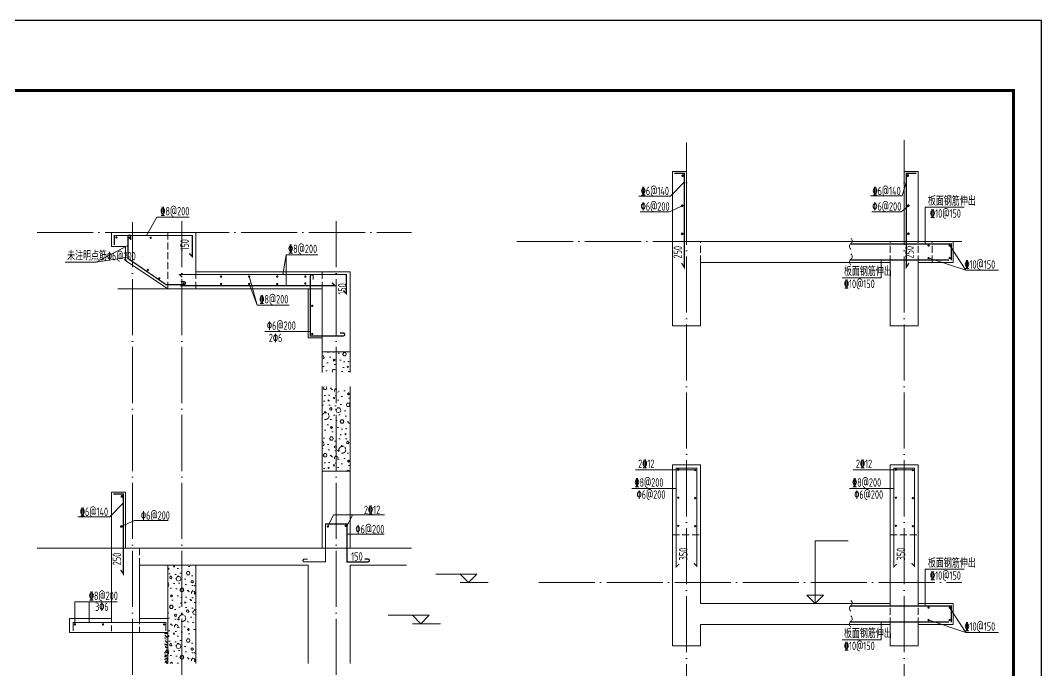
# Model space of a CAD drawing. Extents: x -129922 to 1190196, y -520662 to 139923.
# Drawn here: x 55556 to 62827, y -392031 to -387398 of the extents above; entities that cross this region are included whole.
import ezdxf
from ezdxf.enums import TextEntityAlignment as Align

# ---------------------------------------------------------------- set-up
doc = ezdxf.new("R2010")
doc.units = 0
doc.header["$LTSCALE"] = 1000
doc.header["$MEASUREMENT"] = 0
doc.linetypes.add('DASH', pattern=[0.35, 0.25, -0.1])
doc.linetypes.add('DOTE', pattern=[2.42, 2, -0.2, 0.02, -0.2])
for name, color, linetype, lineweight in [('A-大样-填充', 8, 'Continuous', 9), ('A-标注-标高标注', 3, 'Continuous', 15), ('A-轴线-塔楼', 1, 'DOTE', 9), ('A-轴线-隔墙', 41, 'DOTE', 9), ('S-墙柱-REIN', 1, 'Continuous', 20), ('S-大样-REIN', 1, 'Continuous', 20), ('S-大样-实线', 2, 'Continuous', 20), ('S-大样-标高', 3, 'Continuous', 20), ('S-大样-虚线', 4, 'DASH', 20), ('S-板-BEAM', 4, 'DASH', 20), ('S-板-BEAM-CON', 2, 'Continuous', 20), ('S-轴网-轴线', 1, 'DOTE', 9), ('S-通用-TEXT', 7, 'Continuous', 20)]:
    doc.layers.add(name, color=color, linetype=linetype, lineweight=lineweight)
doc.layers.add('Y-云图图框', color=7, linetype='Continuous')
doc.styles.add('_YT_Name', font='', dxfattribs={"width": 0.8})
doc.styles.add('_YT_Sign_Text', font='ros.shx', dxfattribs={"width": 0.8, "bigfont": 'hztxt.shx'})
doc.styles.get("Standard").update_dxf_attribs({"font": 'gbenor.shx', "bigfont": 'gbcbig.shx'})
doc.styles.add('TSSD_Rein', font='tssdeng.shx', dxfattribs={"width": 0.7, "bigfont": 'hztxt.shx'})
doc.styles.get('_YT_Name').set_extended_font_data('SimHei')

# ---------------------------------------------------------------- blocks, each defined once
blk = doc.blocks.new('ECMCTK_A1_竖_单行图名--0')
at = {"color": 4}
blk.add_lwpolyline([(0, 0), (594, 0), (594, 841), (0, 841)], close=True, dxfattribs=at)
at = {"const_width": 1}
blk.add_lwpolyline([(10, 10), (584, 10), (584, 816), (10, 816)], close=True, dxfattribs=at)
at = {"color": 80, "flags": 3}
for tag, height, p in [('YTHQINS', 3, (593.31, 817.5)), ('ECMCKEY', 3, (440.09, 590.57)), ('YTTQINS', 3.75, (595.35, 11.88)), ('YTFRAME', 3, (375.97, 4.92)), ('YTBARCODE_T1', 3, (493.74, 4.57))]:
    blk.add_attdef(tag, text='', height=height, dxfattribs=at).set_placement(p, align=Align.MIDDLE_CENTER)
for tag, height, style, width, p in [('证书编号', 4, '_YT_Sign_Text', 0.8, (461.87, 43.81)), ('审查批准号', 4, '_YT_Sign_Text', 0.8, (514.06, 43.81)), ('工程号', 4, '_YT_Sign_Text', 0.5, (557.08, 44.12)), ('设计单位', 6, '_YT_Name', 0.8, (376.75, 38.6)), ('建设单位', 4, '_YT_Sign_Text', 0.8, (487.96, 36.11)), ('阶段', 4, '_YT_Sign_Text', 0.8, (557.08, 35.81)), ('项目号', 4, '_YT_Sign_Text', 0.5, (575.08, 33.72)), ('项目名称', 4, '_YT_Sign_Text', 0.8, (487.96, 28.11)), ('专业', 4, '_YT_Sign_Text', 0.8, (557.08, 27.31)), ('图纸编号', 4, '_YT_Sign_Text', 0.5, (556.93, 19.36)), ('图纸名称', 4.5, '_YT_Name', 0.8, (488.39, 15.06)), ('出图比例', 4.2, '_YT_Sign_Text', 0.8, (434.82, 11.78)), ('日期', 4, '_YT_Sign_Text', 0.5, (556.88, 12.13)), ('版本号', 4, '_YT_Sign_Text', 0.8, (575.08, 13))]:
    blk.add_attdef(tag, text='', height=height, dxfattribs=dict(style=style, width=width)).set_placement(p, align=Align.CENTER)
at = {"style": '_YT_Sign_Text', "width": 0.8, "flags": 3}
for tag, p, height in [('{审定人}', (358.87, 26.45), 6.24), ('{校对人}', (411.35, 26.53), 6.24), ('[审定人]', (343.95, 27.81), 4.1), ('[校对人]', (395.23, 27.82), 4.1), ('[审核人]', (344.01, 19.76), 4.1), ('{审核人}', (359.98, 18.44), 6.24), ('[设计人]', (395.47, 20.21), 4.1), ('{设计人}', (411.48, 18.54), 6.24), ('[项目负责人]', (343.78, 12.01), 4.1), ('{项目负责人}', (361.28, 10.72), 6.24), ('[专业负责人]', (395.74, 11.77), 4.1), ('{专业负责人}', (411.58, 10.36), 6.24)]:
    blk.add_attdef(tag, p, '', height=height, dxfattribs=at)
at = {"color": 80, "flags": 3}
for tag, p in [('YTQRCODE', (304.56, 12.07)), ('YTBZSIT', (10, 10)), ('EXT_TK_LEFT', (10, 10))]:
    blk.add_attdef(tag, p, '', height=3, dxfattribs=at)
blk = doc.blocks.new('20191015.20330114')
at = {"layer": 'S-墙柱-REIN', "const_width": 9}
for points in [[(885.6, 367.6), (906.8, 346.4), (906.8, 496.4), (351.3, 496.4), (351.3, 429.8)], [(1981.5, 104.7), (2002.7, 83.5), (2002.7, 218.3), (817.2, 218.3), (834.5, 199)], [(849.7, 159.4), (828.5, 138.2), (1921.9, 138.2), (1900.7, 159.4)]]:
    blk.add_lwpolyline(points, dxfattribs=at)
at = {"layer": 'S-墙柱-REIN', "const_width": 8}
for points in [[(370.6, 482.7, 1), (362.6, 482.7, 1)], [(464.3, 480.3, 1), (456.3, 480.3, 1)], [(614.3, 480.3, 1), (606.3, 480.3, 1)], [(594.3, 251.7, 1), (586.3, 251.7, 1)], [(675.7, 191, 1), (667.7, 191, 1)], [(1115.2, 203.7, 1), (1107.2, 203.7, 1)], [(1115.2, 151.2, 1), (1107.2, 151.2, 1)], [(1315.2, 203.7, 1), (1307.2, 203.7, 1)], [(1315.2, 151.2, 1), (1307.2, 151.2, 1)], [(1515.2, 203.7, 1), (1507.2, 203.7, 1)], [(1515.2, 151.2, 1), (1507.2, 151.2, 1)], [(1715.2, 203.7, 1), (1707.2, 203.7, 1)], [(1715.2, 203.7, 1), (1707.2, 203.7, 1)], [(1715.2, 154.2, 1), (1707.2, 154.2, 1)], [(1715.2, 154.2, 1), (1707.2, 154.2, 1)], [(1764.6, -5.2, 1), (1756.6, -5.2, 1)], [(1764.6, -205.2, 1), (1756.6, -205.2, 1)]]:
    blk.add_lwpolyline(points, format="xyb", close=True, dxfattribs=at)
at = {"layer": 'S-墙柱-REIN', "const_width": 9}
for points in [[(468.4, 465.3), (468.4, 489.3, 1), (448.4, 489.3), (448.4, 332.4), (718.8, 146.6), (847.5, 146.6, 1), (847.5, 166.6), (823.5, 166.6)], [(1767.1, 182.7), (1767.1, 206.7, 1), (1747.1, 206.7), (1747.1, -219.1), (1982, -219.1, 1), (1982, -199.1), (1958, -199.1)]]:
    blk.add_lwpolyline(points, format="xyb", dxfattribs=at)
at = {"layer": 'S-大样-实线', "ltscale": 0.5}
for p, q in [((1731.2, -232.7), (1731.2, 117.3)), ((1831.2, -232.7), (1731.2, -232.7))]:
    blk.add_line(p, q, dxfattribs=at)
blk.add_lwpolyline([(2031.2, 237.3), (931.2, 237.3), (931.2, 517.3), (331.2, 517.3), (331.2, 417.3), (431.2, 417.3), (431.2, 317.3), (731.2, 117.3), (1831.2, 117.3)], dxfattribs=at)
at = {"layer": 'S-板-BEAM', "ltscale": 0.2}
for points in [[(731.2, 517.3), (731.2, 117.3)], [(931.2, 237.3), (931.2, 117.3)], [(1831.2, 237.3), (1831.2, 117.3)]]:
    blk.add_lwpolyline(points, dxfattribs=at)
at = {"layer": 'S-通用-TEXT'}
for p, q in [((1573.8, 359.1), (1551.8, 218.3)), ((1573.8, 359.1), (1800.8, 359.1)), ((1368.8, 0), (1311.2, 207.7)), ((1368.8, 0), (1595.8, 0)), ((1423.4, -187.7), (1747.1, -187.7))]:
    blk.add_line(p, q, dxfattribs=at)
for points in [[(653.6, 627.6), (579.4, 496.4)], [(653.6, 627.6), (884.8, 627.6)], [(0, 307.2), (221, 307.2), (448.4, 426.1)], [(221, 307.2), (461.7, 343.5)], [(1573.8, 359.1), (1573.8, 138.2)], [(1311.2, 151.2), (1368.8, 0)]]:
    blk.add_lwpolyline(points, dxfattribs=at)
at = {"layer": 'S-通用-TEXT', "style": 'TSSD_Rein', "width": 0.7}
for s, p in [('\x848@200', (679, 639.7)), ('\x848@200', (1588.8, 371.2)), ('未注明点筋\x826@200', (15.2, 319.3)), ('\x848@200', (1383.8, 12.1)), ('\x826@200', (1438.4, -175.7)), ('2\x826', (1451.2, -263.7))]:
    blk.add_text(s, height=60, dxfattribs=at).set_placement(p)
for p in [(882.3, 388.7), (2003, 74.7)]:
    blk.add_text('150', height=60, rotation=90, dxfattribs=at).set_placement(p)
blk = doc.blocks.new('20191015.22152046')
at = {"layer": 'S-墙柱-REIN', "ltscale": 0.2, "const_width": 9}
blk.add_lwpolyline([(253.6, 570), (324.8, 570), (324.8, 0), (305.4, 30.4)], dxfattribs=at)
at = {"layer": 'S-大样-REIN', "const_width": 9.5}
for points in [[(309, 553.6, 1), (318.5, 553.6, 1)], [(305.1, 339, 1), (314.6, 339, 1)]]:
    blk.add_lwpolyline(points, format="xyb", close=True, dxfattribs=at)
at = {"layer": 'S-大样-虚线', "ltscale": 0.2}
for points in [[(340, 183.7), (240, 183.7)], [(440, 63.7), (440, 183.7)]]:
    blk.add_lwpolyline(points, dxfattribs=at)
at = {"layer": 'S-通用-TEXT'}
for p, q in [((227.1, 408.3), (324.8, 506.5)), ((0, 408.3), (227.1, 408.3))]:
    blk.add_line(p, q, dxfattribs=at)
blk.add_lwpolyline([(309.8, 339), (404.5, 382.2), (642.9, 382.2)], dxfattribs=at)
at = {"layer": 'S-通用-TEXT', "style": 'TSSD_Rein', "width": 0.7}
for s, p in [('\x846@140', (15, 414.2, 0)), ('\x826@200', (450.1, 387.6, 0))]:
    blk.add_text(s, height=60, dxfattribs=at).set_placement(p)
blk.add_text('250', height=60, rotation=90, dxfattribs=at).set_placement((308, 62.8))
blk = doc.blocks.new('20191015.22153960')
at = {"layer": 'S-墙柱-REIN'}
blk.add_lwpolyline([(439.6, 20, 9, 9, 0), (463.6, 20, 9, 9, -1), (463.6, 0, 9, 9, 0), (313.6, 0, 8, 8, 0), (313.6, 270, 8, 8, 0), (160, 270, 8, 8, 0), (160, 0, 8, 8, 0), (10, 0, 8, 8, -1), (10, 20, 8, 8, 0), (34, 20, 8, 8, 0)], format="xyseb", dxfattribs=at)
at = {"layer": 'S-墙柱-REIN', "ltscale": 0.2, "const_width": 8}
for points in [[(181.2, 252.8, 1), (173.2, 252.8, 1)], [(308, 256.5, 1), (300, 256.5, 1)]]:
    blk.add_lwpolyline(points, format="xyb", close=True, dxfattribs=at)
at = {"layer": 'S-通用-TEXT', "ltscale": 0.2}
for p, q in [((177.2, 252.8), (216.5, 335.4)), ((216.5, 335.4), (580.7, 335.4)), ((312.9, 252.8), (352.1, 335.4)), ((313.6, 197.3), (578.7, 197.3))]:
    blk.add_line(p, q, dxfattribs=at)
at = {"layer": 'S-通用-TEXT', "style": 'TSSD_Rein', "width": 0.7}
for s, p in [('2\x8412', (434.5, 341.3, 0)), ('\x826@200', (374.2, 203.1, 0)), ('150', (343.6, 8.8))]:
    blk.add_text(s, height=60, dxfattribs=at).set_placement(p)
blk = doc.blocks.new('20191020.10042201')
at = {"layer": 'S-墙柱-REIN', "ltscale": 0.2, "const_width": 9}
blk.add_lwpolyline([(253.6, 670), (324.8, 670), (324.8, 0), (305.4, 30.4)], dxfattribs=at)
at = {"layer": 'S-大样-REIN', "const_width": 9.5}
for points in [[(309, 653.6, 1), (318.5, 653.6, 1)], [(305.1, 439, 1), (314.6, 439, 1)], [(305.1, 239, 1), (314.6, 239, 1)]]:
    blk.add_lwpolyline(points, format="xyb", close=True, dxfattribs=at)
at = {"layer": 'S-通用-TEXT'}
for p, q in [((227.1, 508.3), (324.8, 606.5)), ((0, 508.3), (227.1, 508.3))]:
    blk.add_line(p, q, dxfattribs=at)
blk.add_lwpolyline([(309.8, 439), (218.5, 395.9), (9.6, 395.9)], dxfattribs=at)
at = {"layer": 'S-通用-TEXT', "style": 'TSSD_Rein', "width": 0.7}
for s, p in [('\x846@140', (15, 514.2, 0)), ('\x826@200', (14.4, 404, 0))]:
    blk.add_text(s, height=60, dxfattribs=at).set_placement(p)
blk.add_text('250', height=60, rotation=90, dxfattribs=at).set_placement((308, 62.8))
blk = doc.blocks.new('20191016.10083704')
at = {"layer": 'S-墙柱-REIN', "const_width": 9, "elevation": 0}
blk.add_lwpolyline([(236.5, -132.8), (236.5, -16.6), (-477.4, -16.6)], dxfattribs=at)
at = {"layer": 'S-墙柱-REIN', "const_width": 8, "elevation": 0}
for points in [[(70, -28.8, -1), (78, -28.8, -1)], [(220, -28.8, -1), (228, -28.8, -1)], [(70, -117.5, -1), (78, -117.5, -1)], [(220, -117.5, -1), (228, -117.5, -1)]]:
    blk.add_lwpolyline(points, format="xyb", close=True, dxfattribs=at)
at = {"layer": 'S-墙柱-REIN', "const_width": 9}
blk.add_lwpolyline([(218.8, -131.2), (-484.3, -131.2)], dxfattribs=at)
at = {"layer": 'S-板-BEAM', "ltscale": 0.2}
for points in [[(0, -150), (0, 0)], [(-200, -150), (-200, 0)]]:
    blk.add_lwpolyline(points, dxfattribs=at)
at = {"layer": 'S-通用-TEXT', "elevation": 0}
for points in [[(326.9, 244.4), (49.8, 244.4), (49.8, -16.6)], [(572.9, -205), (340.1, -205), (224, -26.8)], [(340.1, -205), (77.8, -118.7)]]:
    blk.add_lwpolyline(points, dxfattribs=at)
for points in [[(-479.3, -53.8, -0.5), (-479.3, -15.7, 0.5), (-479.3, 22.3)], [(-479.3, -164.1, -0.5), (-479.3, -126.1, 0.5), (-479.3, -88)]]:
    blk.add_lwpolyline(points, format="xyb", dxfattribs=at)
at = {"layer": 'S-通用-TEXT'}
blk.add_lwpolyline([(-540.9, -257.3), (-263.7, -257.3), (-263.7, -131.2)], dxfattribs=at)
at = {"layer": 'S-通用-TEXT', "style": 'TSSD_Rein', "width": 0.7}
for s, p in [('板面钢筋伸出', (69.7, 256.4, 0)), ('\x8410@150', (85, 170.4, 0)), ('\x8410@150', (329.6, -192.9, 0)), ('板面钢筋伸出', (-528.4, -245.3)), ('\x8410@150', (-528.4, -331.3))]:
    blk.add_text(s, height=60, dxfattribs=at).set_placement(p)
blk = doc.blocks.new('20191016.10143872')
at = {"layer": 'S-墙柱-REIN', "const_width": 8}
blk.add_lwpolyline([(337.8, -78.8), (316.6, -100), (316.6, 604), (464.1, 604), (464.1, -93.5), (442.8, -72.3)], dxfattribs=at)
for points in [[(327.6, 594, -1), (335.6, 594, -1)], [(448.1, 591, -1), (456.1, 591, -1)], [(327.6, 394, -1), (335.6, 394, -1)], [(448.1, 391, -1), (456.1, 391, -1)], [(327.6, 194, -1), (335.6, 194, -1)], [(448.1, 191, -1), (456.1, 191, -1)]]:
    blk.add_lwpolyline(points, format="xyb", close=True, dxfattribs=at)
at = {"layer": 'S-板-BEAM', "ltscale": 0.2}
blk.add_line((290.1, 129.4), (490.1, 129.4), dxfattribs=at)
at = {"layer": 'S-通用-TEXT'}
for points in [[(449.3, 593.9), (26.7, 593.9)], [(316.6, 460.5), (0, 460.5)]]:
    blk.add_lwpolyline(points, dxfattribs=at)
at = {"layer": 'S-通用-TEXT', "style": 'TSSD_Rein', "width": 0.7}
for s, p in [('2\x8412', (46.6, 606)), ('\x848@200', (19.9, 472.6)), ('\x826@200', (35.2, 386.6))]:
    blk.add_text(s, height=60, dxfattribs=at).set_placement(p)
blk.add_text('350', height=60, rotation=90, dxfattribs=at).set_placement((397.6, -53))
blk = doc.blocks.new('dfdfewr4')
at = {"layer": 'S-大样-实线', "ltscale": 0.5}
for p, q in [((733291.5, 692831), (733291.5, 693821)), ((734641.5, 692831), (734641.5, 693821)), ((733091.5, 692531), (733091.5, 693771)), ((734841.5, 692831), (734841.5, 693771)), ((733291.5, 692831), (734641.5, 692831)), ((734841.5, 692831), (735091.5, 692831)), ((735091.5, 692681), (735091.5, 692831)), ((733291.5, 692681), (734641.5, 692681)), ((733291.5, 692531), (733291.5, 692681)), ((734641.5, 692531), (734641.5, 692681)), ((734841.5, 692681), (735091.5, 692681)), ((734841.5, 692531), (734841.5, 692681)), ((733091.5, 692531), (733291.5, 692531)), ((734841.5, 692531), (734641.5, 692531))]:
    blk.add_line(p, q, dxfattribs=at)
for points in [[(733091.5, 693771), (733091.5, 693771), (733091.5, 693821), (733291.5, 693821)], [(734841.5, 693771), (734841.5, 693771), (734841.5, 693821), (734641.5, 693821)]]:
    blk.add_lwpolyline(points, dxfattribs=at)
at = {"layer": 'S-大样-标高'}
for p, q in [((734108, 692831), (734108, 693277.6)), ((734108, 693277.6), (734343.5, 693277.6)), ((734108, 692831), (734048, 692891)), ((734048, 692891), (734168, 692891)), ((734108, 692831), (734168, 692891))]:
    blk.add_line(p, q, dxfattribs=at)
at = {"layer": 'S-板-BEAM', "ltscale": 0.2}
for name, p in [('20191016.10143872', (732801.4, 693191.6)), ('20191016.10143872', (734351.4, 693191.6)), ('20191016.10083704', (734841.5, 692831))]:
    blk.add_blockref(name, p, dxfattribs=at)

msp = doc.modelspace()

# ---------------------------------------------------------------- hatches: boundary and pattern name
at = {"layer": 'A-大样-填充', "ltscale": 0.5}
h = msp.add_hatch(dxfattribs=at)
h.set_pattern_fill('加气混凝土', color=256, scale=20)
h.set_pattern_definition([(0, (-691878.87, -1172919.27), (120, 240), [0, -240]), (0, (-692019.27, -1172951.67), (120, 240), [0, -240]), (0, (-691941.27, -1172954.07), (120, 240), [0, -240]), (0, (-691856.07, -1172883.27), (120, 240), [0, -240]), (0, (-691955.67, -1172966.07), (120, 240), [0, -240]), (0, (-691832.07, -1172732.07), (120, 240), [0, -240]), (0, (-691905.27, -1172751.27), (120, 240), [0, -240]), (0, (-691866.87, -1172781.27), (120, 240), [0, -240]), (0, (-692062.47, -1172786.07), (120, 240), [0, -240]), (0, (-691944.87, -1172796.87), (120, 240), [0, -240]), (0, (-691990.47, -1172858.07), (120, 240), [0, -240]), (0, (-691988.07, -1172948.07), (120, 240), [0, -240]), (0, (-691898.07, -1172957.67), (120, 240), [0, -240]), (0, (-691832.07, -1172852.07), (120, 240), [0, -240]), (0, (-692056.47, -1172889.27), (120, 240), [0, -240]), (0, (-692036.07, -1172848.47), (120, 240), [0, -240]), (0, (-691942.47, -1172865.27), (120, 240), [0, -240]), (0, (-691976.07, -1172900.07), (120, 240), [0, -240]), (0, (-691995.27, -1172820.87), (120, 240), [0, -240]), (0, (-691965.27, -1172730.87), (120, 240), [0, -240]), (0, (-692046.87, -1172939.67), (120, 240), [0, -240]), (0, (-691914.87, -1172780.07), (120, 240), [0, -240]), (0, (-692026.47, -1172776.47), (120, 240), [0, -240]), (0, (-692045.67, -1172745.27), (120, 240), [0, -240]), (130.601294, (-691846.813, -1172807.217), (-599.99999337, 720.00000315), [10.53662, -4414.8444]), (18.434949, (-691863.956, -1172802.646), (599.9999978, 239.9999982), [10.842096, -1507.05116]), (90, (-691863.96, -1172812.93), (120, 240), [10.285714, -469.71426]), (161.565051, (-691853.67, -1172816.36), (-600.000003, 239.9999821), [10.842096, -1507.05116]), (53.1301023, (-691853.67, -1172816.36), (120.0000002, 239.9999999), [11.42857, -1188.5714]), (135, (-691844.53, -1172938.646), (-120.0000145, 239.999984), [9.697464, -669.12504]), (45, (-691858.24, -1172938.646), (119.999999, 239.999999), [9.697464, -669.12504]), (135, (-691851.384, -1172945.5), (-120.0000145, 239.999984), [9.697464, -669.12504]), (45, (-691851.384, -1172945.5), (119.999999, 239.999999), [9.697464, -669.12504]), (116.56505, (-691959.96, -1172777.5), (-2e-05, 479.999987), [12.77753, -255.5506]), (180, (-691965.67, -1172766.07), (-120, 240), [13.714286, -226.2857]), (63.434949, (-691985.1, -1172777.5), (1e-06, 479.999998), [12.77753, -255.5506]), (116.56505, (-691979.38, -1172788.93), (-2e-05, 479.999987), [12.77753, -255.5506]), (0, (-691979.38, -1172788.93), (120, 240), [13.714286, -226.2857]), (63.434949, (-691965.67, -1172788.93), (1e-06, 479.999998), [12.77753, -255.5506]), (107.102728, (-691869.67, -1172858.6455), (-359.99998624, 1200.000001936), [15.54454, -6513.161]), (143.972626, (-691874.242, -1172843.788), (-2279.9999711, 1679.9999981), [15.54454, -3248.808]), (180, (-691886.81, -1172834.65), (-120, 240), [14.85714, -225.14284]), (36.0273733, (-691914.242, -1172843.788), (2279.99998315, 1679.9999819), [15.54454, -3248.808]), (71.565051, (-691918.813, -1172857.503), (360.0000018, 1199.999998), [14.456126, -1503.43712]), (107.102728, (-691914.2415, -1172872.36), (-359.99998624, 1200.000001936), [15.54454, -6513.161]), (143.972626, (-691901.67, -1172881.503), (-2279.9999711, 1679.9999981), [15.54454, -3248.808]), (0, (-691901.67, -1172881.5), (120, 240), [14.85714, -225.14284]), (36.0273733, (-691886.813, -1172881.503), (2279.99998315, 1679.9999819), [15.54454, -3248.808]), (71.565051, (-691874.24, -1172872.36), (360.0000018, 1199.999998), [14.456126, -1503.43712]), (150.255118, (-691867.384, -1172746.646), (-360.00000085, 239.999997), [9.21401, -1925.72784]), (90, (-691875.38, -1172751.22), (120, 240), [9.14286, -470.8571]), (29.7448813, (-691875.384, -1172751.217), (360.0000002, 239.9999989), [9.21401, -1925.72784]), (116.56505, (-691923.38, -1172916.93), (-2e-05, 479.999987), [12.77753, -255.5506]), (168.690067, (-691929.099, -1172905.503), (-1080.0000008, 239.999994), [11.6549, -2435.8742]), (41.1859251, (-691949.67, -1172911.217), (2999.99998182, 2639.99997692), [12.14874, -5090.3208]), (90, (-691949.67, -1172922.65), (120, 240), [11.42857, -468.5714]), (138.814074, (-691940.527, -1172930.646), (-2999.99994668, 2640.00001681), [12.14874, -5090.3208]), (16.6992442, (-691940.527, -1172930.646), (3959.99997021, 1199.99998743), [11.93178, -4999.415]), (60.9453959, (-691929.099, -1172927.217), (119.99999968, 239.99999788), [11.766434, -4930.1358]), (109.983106, (-692023.956, -1172816.36), (-600.00000226, 1679.99999555), [13.3768, -5604.879]), (155.556045, (-692028.527, -1172803.788), (-1560.00000595, 719.99998504), [13.809194, -5786.0526]), (24.4439547, (-692053.67, -1172803.788), (1560.00000078, 719.99999654), [13.809194, -5786.0526]), (70.0168934, (-692058.242, -1172816.36), (600.00000181, 1679.99999583), [13.3768, -5604.879]), (109.983106, (-692053.67, -1172828.931), (-600.00000226, 1679.99999555), [13.3768, -5604.879]), (160.016893, (-692041.099, -1172833.503), (-600.00000035, 239.99998907), [13.3768, -2795.751]), (19.9831065, (-692041.099, -1172833.503), (599.9999967, 239.9999996), [13.3768, -2795.751]), (70.0168934, (-692028.527, -1172828.931), (600.00000181, 1679.99999583), [13.3768, -5604.879]), (122.005383, (-691934.813, -1172838.074), (-120.0000161, 239.99998775), [10.781693, -2253.3736]), (18.434949, (-691950.813, -1172832.36), (599.9999978, 239.9999982), [10.842096, -1507.05116]), (90, (-691950.81, -1172842.65), (120, 240), [10.285714, -469.71426]), (161.565051, (-691940.527, -1172846.074), (-600.000003, 239.9999821), [10.842096, -1507.05116]), (54.4623222, (-691940.527, -1172846.074), (839.99999878, 1199.9999982), [9.83123, -4119.2846]), (116.56505, (-692004.53, -1172896.36), (-2e-05, 479.999987), [12.77753, -255.5506]), (180, (-692010.24, -1172884.93), (-120, 240), [12.57143, -227.42856]), (59.0362434, (-692029.67, -1172896.36), (120.0000004, 239.99999884), [13.32789, -2785.5288]), (120.963756, (-692022.813, -1172907.788), (-120.0000164, 239.99998898), [13.32789, -2785.5288]), (0, (-692022.81, -1172907.8), (120, 240), [12.57143, -227.42856]), (63.434949, (-692010.24, -1172907.79), (1e-06, 479.999998), [12.77753, -255.5506])])
h.paths.add_polyline_path([(57904.2, -389759.7), (57704.2, -389759.7), (57704.2, -389907.2), (57788.6, -389907.2), (57803.9, -389865.2), (57811.3, -389907.2), (57904.2, -389907.2)])
h = msp.add_hatch(dxfattribs=at)
h.set_pattern_fill('加气混凝土', color=256, scale=20)
h.set_pattern_definition([(0, (-699096.52, -1172919.28), (120, 240), [0, -240]), (0, (-699236.92, -1172951.68), (120, 240), [0, -240]), (0, (-699158.92, -1172954.08), (120, 240), [0, -240]), (0, (-699073.72, -1172883.28), (120, 240), [0, -240]), (0, (-699173.32, -1172966.08), (120, 240), [0, -240]), (0, (-699049.72, -1172732.08), (120, 240), [0, -240]), (0, (-699122.92, -1172751.28), (120, 240), [0, -240]), (0, (-699084.52, -1172781.28), (120, 240), [0, -240]), (0, (-699280.12, -1172786.08), (120, 240), [0, -240]), (0, (-699162.52, -1172796.88), (120, 240), [0, -240]), (0, (-699208.12, -1172858.08), (120, 240), [0, -240]), (0, (-699205.72, -1172948.08), (120, 240), [0, -240]), (0, (-699115.72, -1172957.68), (120, 240), [0, -240]), (0, (-699049.72, -1172852.08), (120, 240), [0, -240]), (0, (-699274.12, -1172889.28), (120, 240), [0, -240]), (0, (-699253.72, -1172848.48), (120, 240), [0, -240]), (0, (-699160.12, -1172865.28), (120, 240), [0, -240]), (0, (-699193.72, -1172900.08), (120, 240), [0, -240]), (0, (-699212.92, -1172820.88), (120, 240), [0, -240]), (0, (-699182.92, -1172730.88), (120, 240), [0, -240]), (0, (-699264.52, -1172939.68), (120, 240), [0, -240]), (0, (-699132.52, -1172780.08), (120, 240), [0, -240]), (0, (-699244.12, -1172776.48), (120, 240), [0, -240]), (0, (-699263.32, -1172745.28), (120, 240), [0, -240]), (130.601294, (-699064.466, -1172807.218), (-599.99999337, 720.00000315), [10.53662, -4414.8444]), (18.4349488, (-699081.61, -1172802.647), (599.9999978, 239.9999982), [10.842096, -1507.05116]), (90, (-699081.61, -1172812.93), (120, 240), [10.285714, -469.71426]), (161.565051, (-699071.323, -1172816.36), (-600.000003, 239.9999821), [10.842096, -1507.05116]), (53.1301023, (-699071.323, -1172816.36), (120.0000002, 239.9999999), [11.42857, -1188.5714]), (135, (-699062.18, -1172938.65), (-120.0000145, 239.999984), [9.697464, -669.12504]), (45, (-699075.894, -1172938.65), (119.999999, 239.999999), [9.697464, -669.12504]), (135, (-699069.04, -1172945.5), (-120.0000145, 239.999984), [9.697464, -669.12504]), (45, (-699069.04, -1172945.5), (119.999999, 239.999999), [9.697464, -669.12504]), (116.56505, (-699177.6, -1172777.5), (-2e-05, 479.999987), [12.77753, -255.5506]), (180, (-699183.32, -1172766.08), (-120, 240), [13.714286, -226.2857]), (63.434949, (-699202.75, -1172777.5), (1e-06, 479.999998), [12.77753, -255.5506]), (116.56505, (-699197.04, -1172788.93), (-2e-05, 479.999987), [12.77753, -255.5506]), (0, (-699197.04, -1172788.93), (120, 240), [13.714286, -226.2857]), (63.434949, (-699183.32, -1172788.93), (1e-06, 479.999998), [12.77753, -255.5506]), (107.102728, (-699087.323, -1172858.647), (-359.99998624, 1200.000001936), [15.54454, -6513.161]), (143.972626, (-699091.894, -1172843.79), (-2279.9999711, 1679.9999981), [15.54454, -3248.808]), (180, (-699104.47, -1172834.65), (-120, 240), [14.85714, -225.14284]), (36.0273733, (-699131.894, -1172843.79), (2279.99998315, 1679.9999819), [15.54454, -3248.808]), (71.565051, (-699136.466, -1172857.504), (360.0000018, 1199.999998), [14.456126, -1503.43712]), (107.102728, (-699131.894, -1172872.361), (-359.99998624, 1200.000001936), [15.54454, -6513.161]), (143.972626, (-699119.323, -1172881.504), (-2279.9999711, 1679.9999981), [15.54454, -3248.808]), (0, (-699119.32, -1172881.5), (120, 240), [14.85714, -225.14284]), (36.0273733, (-699104.466, -1172881.504), (2279.99998315, 1679.9999819), [15.54454, -3248.808]), (71.565051, (-699091.894, -1172872.36), (360.0000018, 1199.999998), [14.456126, -1503.43712]), (150.255118, (-699085.037, -1172746.647), (-360.00000085, 239.999997), [9.21401, -1925.72784]), (90, (-699093.04, -1172751.22), (120, 240), [9.14286, -470.8571]), (29.7448813, (-699093.037, -1172751.218), (360.0000002, 239.9999989), [9.21401, -1925.72784]), (116.56505, (-699141.04, -1172916.93), (-2e-05, 479.999987), [12.77753, -255.5506]), (168.690067, (-699146.751, -1172905.504), (-1080.0000008, 239.999994), [11.6549, -2435.8742]), (41.1859251, (-699167.323, -1172911.218), (2999.99998182, 2639.99997692), [12.14874, -5090.3208]), (90, (-699167.32, -1172922.65), (120, 240), [11.42857, -468.5714]), (138.814074, (-699158.18, -1172930.647), (-2999.99994668, 2640.00001681), [12.14874, -5090.3208]), (16.6992442, (-699158.18, -1172930.647), (3959.99997021, 1199.99998743), [11.93178, -4999.415]), (60.9453959, (-699146.751, -1172927.218), (119.99999968, 239.99999788), [11.766434, -4930.1358]), (109.983106, (-699241.609, -1172816.361), (-600.00000226, 1679.99999555), [13.3768, -5604.879]), (155.556045, (-699246.18, -1172803.79), (-1560.00000595, 719.99998504), [13.809194, -5786.0526]), (24.4439547, (-699271.323, -1172803.79), (1560.00000078, 719.99999654), [13.809194, -5786.0526]), (70.0168934, (-699275.894, -1172816.361), (600.00000181, 1679.99999583), [13.3768, -5604.879]), (109.983106, (-699271.323, -1172828.932), (-600.00000226, 1679.99999555), [13.3768, -5604.879]), (160.016893, (-699258.751, -1172833.504), (-600.00000035, 239.99998907), [13.3768, -2795.751]), (19.9831065, (-699258.751, -1172833.504), (599.9999967, 239.9999996), [13.3768, -2795.751]), (70.0168934, (-699246.18, -1172828.932), (600.00000181, 1679.99999583), [13.3768, -5604.879]), (122.005383, (-699152.466, -1172838.075), (-120.0000161, 239.99998775), [10.781693, -2253.3736]), (18.4349488, (-699168.466, -1172832.36), (599.9999978, 239.9999982), [10.842096, -1507.05116]), (90, (-699168.47, -1172842.65), (120, 240), [10.285714, -469.71426]), (161.565051, (-699158.18, -1172846.075), (-600.000003, 239.9999821), [10.842096, -1507.05116]), (54.4623222, (-699158.18, -1172846.075), (839.99999878, 1199.9999982), [9.83123, -4119.2846]), (116.56505, (-699222.18, -1172896.36), (-2e-05, 479.999987), [12.77753, -255.5506]), (180, (-699227.9, -1172884.93), (-120, 240), [12.57143, -227.42856]), (59.0362434, (-699247.323, -1172896.36), (120.0000004, 239.99999884), [13.32789, -2785.5288]), (120.963756, (-699240.466, -1172907.79), (-120.0000164, 239.99998898), [13.32789, -2785.5288]), (0, (-699240.47, -1172907.8), (120, 240), [12.57143, -227.42856]), (63.434949, (-699227.9, -1172907.8), (1e-06, 479.999998), [12.77753, -255.5506])])
h.paths.add_polyline_path([(57904.2, -390007.2), (57829.6, -390007.2), (57814.7, -390049.2), (57807.3, -390007.2), (57704.2, -390007.2), (57704.2, -390609.7), (57904.2, -390609.7)])
h = msp.add_hatch(dxfattribs=at)
h.set_pattern_fill('加气混凝土', color=256, scale=20)
h.set_pattern_definition([(0, (-699396.52, -1172919.28), (120, 240), [0, -240]), (0, (-699536.92, -1172951.68), (120, 240), [0, -240]), (0, (-699458.92, -1172954.08), (120, 240), [0, -240]), (0, (-699373.72, -1172883.28), (120, 240), [0, -240]), (0, (-699473.32, -1172966.08), (120, 240), [0, -240]), (0, (-699349.72, -1172732.08), (120, 240), [0, -240]), (0, (-699422.92, -1172751.28), (120, 240), [0, -240]), (0, (-699384.52, -1172781.28), (120, 240), [0, -240]), (0, (-699580.12, -1172786.08), (120, 240), [0, -240]), (0, (-699462.52, -1172796.88), (120, 240), [0, -240]), (0, (-699508.12, -1172858.08), (120, 240), [0, -240]), (0, (-699505.72, -1172948.08), (120, 240), [0, -240]), (0, (-699415.72, -1172957.68), (120, 240), [0, -240]), (0, (-699349.72, -1172852.08), (120, 240), [0, -240]), (0, (-699574.12, -1172889.28), (120, 240), [0, -240]), (0, (-699553.72, -1172848.48), (120, 240), [0, -240]), (0, (-699460.12, -1172865.28), (120, 240), [0, -240]), (0, (-699493.72, -1172900.08), (120, 240), [0, -240]), (0, (-699512.92, -1172820.88), (120, 240), [0, -240]), (0, (-699482.92, -1172730.88), (120, 240), [0, -240]), (0, (-699564.52, -1172939.68), (120, 240), [0, -240]), (0, (-699432.52, -1172780.08), (120, 240), [0, -240]), (0, (-699544.12, -1172776.48), (120, 240), [0, -240]), (0, (-699563.32, -1172745.28), (120, 240), [0, -240]), (130.601294, (-699364.466, -1172807.218), (-599.99999337, 720.00000315), [10.53662, -4414.8444]), (18.4349488, (-699381.61, -1172802.647), (599.9999978, 239.9999982), [10.842096, -1507.05116]), (90, (-699381.61, -1172812.93), (120, 240), [10.285714, -469.71426]), (161.565051, (-699371.323, -1172816.36), (-600.000003, 239.9999821), [10.842096, -1507.05116]), (53.1301023, (-699371.323, -1172816.36), (120.0000002, 239.9999999), [11.42857, -1188.5714]), (135, (-699362.18, -1172938.65), (-120.0000145, 239.999984), [9.697464, -669.12504]), (45, (-699375.894, -1172938.65), (119.999999, 239.999999), [9.697464, -669.12504]), (135, (-699369.04, -1172945.5), (-120.0000145, 239.999984), [9.697464, -669.12504]), (45, (-699369.04, -1172945.5), (119.999999, 239.999999), [9.697464, -669.12504]), (116.56505, (-699477.6, -1172777.5), (-2e-05, 479.999987), [12.77753, -255.5506]), (180, (-699483.32, -1172766.08), (-120, 240), [13.714286, -226.2857]), (63.434949, (-699502.75, -1172777.5), (1e-06, 479.999998), [12.77753, -255.5506]), (116.56505, (-699497.04, -1172788.93), (-2e-05, 479.999987), [12.77753, -255.5506]), (0, (-699497.04, -1172788.93), (120, 240), [13.714286, -226.2857]), (63.434949, (-699483.32, -1172788.93), (1e-06, 479.999998), [12.77753, -255.5506]), (107.102728, (-699387.323, -1172858.647), (-359.99998624, 1200.000001936), [15.54454, -6513.161]), (143.972626, (-699391.894, -1172843.79), (-2279.9999711, 1679.9999981), [15.54454, -3248.808]), (180, (-699404.47, -1172834.65), (-120, 240), [14.85714, -225.14284]), (36.0273733, (-699431.894, -1172843.79), (2279.99998315, 1679.9999819), [15.54454, -3248.808]), (71.565051, (-699436.466, -1172857.504), (360.0000018, 1199.999998), [14.456126, -1503.43712]), (107.102728, (-699431.894, -1172872.361), (-359.99998624, 1200.000001936), [15.54454, -6513.161]), (143.972626, (-699419.323, -1172881.504), (-2279.9999711, 1679.9999981), [15.54454, -3248.808]), (0, (-699419.32, -1172881.5), (120, 240), [14.85714, -225.14284]), (36.0273733, (-699404.466, -1172881.504), (2279.99998315, 1679.9999819), [15.54454, -3248.808]), (71.565051, (-699391.894, -1172872.36), (360.0000018, 1199.999998), [14.456126, -1503.43712]), (150.255118, (-699385.037, -1172746.647), (-360.00000085, 239.999997), [9.21401, -1925.72784]), (90, (-699393.04, -1172751.22), (120, 240), [9.14286, -470.8571]), (29.7448813, (-699393.037, -1172751.218), (360.0000002, 239.9999989), [9.21401, -1925.72784]), (116.56505, (-699441.04, -1172916.93), (-2e-05, 479.999987), [12.77753, -255.5506]), (168.690067, (-699446.751, -1172905.504), (-1080.0000008, 239.999994), [11.6549, -2435.8742]), (41.1859251, (-699467.323, -1172911.218), (2999.99998182, 2639.99997692), [12.14874, -5090.3208]), (90, (-699467.32, -1172922.65), (120, 240), [11.42857, -468.5714]), (138.814074, (-699458.18, -1172930.647), (-2999.99994668, 2640.00001681), [12.14874, -5090.3208]), (16.6992442, (-699458.18, -1172930.647), (3959.99997021, 1199.99998743), [11.93178, -4999.415]), (60.9453959, (-699446.751, -1172927.218), (119.99999968, 239.99999788), [11.766434, -4930.1358]), (109.983106, (-699541.609, -1172816.361), (-600.00000226, 1679.99999555), [13.3768, -5604.879]), (155.556045, (-699546.18, -1172803.79), (-1560.00000595, 719.99998504), [13.809194, -5786.0526]), (24.4439547, (-699571.323, -1172803.79), (1560.00000078, 719.99999654), [13.809194, -5786.0526]), (70.0168934, (-699575.894, -1172816.361), (600.00000181, 1679.99999583), [13.3768, -5604.879]), (109.983106, (-699571.323, -1172828.932), (-600.00000226, 1679.99999555), [13.3768, -5604.879]), (160.016893, (-699558.751, -1172833.504), (-600.00000035, 239.99998907), [13.3768, -2795.751]), (19.9831065, (-699558.751, -1172833.504), (599.9999967, 239.9999996), [13.3768, -2795.751]), (70.0168934, (-699546.18, -1172828.932), (600.00000181, 1679.99999583), [13.3768, -5604.879]), (122.005383, (-699452.466, -1172838.075), (-120.0000161, 239.99998775), [10.781693, -2253.3736]), (18.4349488, (-699468.466, -1172832.36), (599.9999978, 239.9999982), [10.842096, -1507.05116]), (90, (-699468.47, -1172842.65), (120, 240), [10.285714, -469.71426]), (161.565051, (-699458.18, -1172846.075), (-600.000003, 239.9999821), [10.842096, -1507.05116]), (54.4623222, (-699458.18, -1172846.075), (839.99999878, 1199.9999982), [9.83123, -4119.2846]), (116.56505, (-699522.18, -1172896.36), (-2e-05, 479.999987), [12.77753, -255.5506]), (180, (-699527.9, -1172884.93), (-120, 240), [12.57143, -227.42856]), (59.0362434, (-699547.323, -1172896.36), (120.0000004, 239.99999884), [13.32789, -2785.5288]), (120.963756, (-699540.466, -1172907.79), (-120.0000164, 239.99998898), [13.32789, -2785.5288]), (0, (-699540.47, -1172907.8), (120, 240), [12.57143, -227.42856]), (63.434949, (-699527.9, -1172907.8), (1e-06, 479.999998), [12.77753, -255.5506])])
h.paths.add_polyline_path([(56804.2, -391279.7), (56604.2, -391279.7), (56604.2, -391981.2), (56804.2, -391981.2)], flags=17)
h = msp.add_hatch(dxfattribs=at)
h.set_pattern_fill('砂灰土', color=256, scale=5)
h.set_pattern_definition([(37.5, (-699467.323, -1172846.075), (-0.62993358, 19.2682377), [0, -15.2, 0, -17, 0, -16.25]), (7.5, (-699467.323, -1172846.075), (17.69776705, 28.22146065), [0, -8.2, 0, -13.7, 0, -5.25]), (327.5, (-699479.623, -1172846.075), (31.14141862, 0.05659054), [0, -5, 0, -18, 0, -23.5]), (317.5, (-699479.623, -1172846.075), (30.06126605, 8.77675565), [0, -2.5, 0, -11.8, 0, -13.5])])
h.paths.add_polyline_path([(56604.2, -391759.7), (56584.2, -391759.7), (56584.2, -391981.2), (56604.2, -391981.2)])

# ---------------------------------------------------------------- linework, layer by layer
at = {"layer": 'A-标注-标高标注'}
for p, q in [((58466.8, -391637.2), (58174.6, -391637.2)), ((58406.8, -391697.2), (58346.8, -391637.2)), ((58406.8, -391697.2), (58466.8, -391637.2)), ((58546.8, -391697.2), (58346.8, -391697.2))]:
    msp.add_line(p, q, dxfattribs=at)
at = {"layer": 'A-轴线-塔楼', "ltscale": 0.2}
for p, q in [((57804.2, -394481.2), (57804.2, -388828.7)), ((55674.3, -388909.7), (58341.2, -388909.7)), ((55674.3, -391159.7), (58341.2, -391159.7)), ((55974.3, -391159.7), (58341.2, -391159.7))]:
    msp.add_line(p, q, dxfattribs=at)
at = {"layer": 'A-轴线-隔墙', "ltscale": 0.2}
for p, q in [((56354.2, -394481.2), (56354.2, -388834.6)), ((56704.2, -394481.2), (56704.2, -388828.7)), ((56249.7, -389309.7), (56604.2, -389309.7))]:
    msp.add_line(p, q, dxfattribs=at)
at = {"layer": 'S-墙柱-REIN', "ltscale": 0.2}
for points, const_width in [([(61934.8, -388487.6), (61863.6, -388487.6), (61863.6, -389157.6), (61883.1, -389127.2)], 9), ([(56591, -391748.8), (56591, -391688.8), (55931, -391688.8), (55931, -391748.8)], 8)]:
    msp.add_lwpolyline(points, dxfattribs=dict(at, const_width=const_width))
at = {"layer": 'S-墙柱-REIN', "const_width": 8, "elevation": 0}
for points in [[(55947.8, -391702.3, 1), (55939.8, -391702.3, 1)], [(56147.8, -391702.3, 1), (56139.8, -391702.3, 1)], [(56582.8, -391702.3, 1), (56574.8, -391702.3, 1)]]:
    msp.add_lwpolyline(points, format="xyb", close=True, dxfattribs=at)
at = {"layer": 'S-大样-REIN', "const_width": 9.5}
for points in [[(61879.4, -388504, -1), (61869.9, -388504, -1)], [(61883.3, -388718.5, -1), (61873.8, -388718.5, -1)], [(61883.3, -388918.5, -1), (61873.8, -388918.5, -1)]]:
    msp.add_lwpolyline(points, format="xyb", close=True, dxfattribs=at)
at = {"layer": 'S-大样-实线', "ltscale": 0.5}
for p, q in [((60198.4, -389573.9), (60198.4, -388473.9)), ((60298.4, -388973.9), (60298.4, -388473.9)), ((61848.4, -388973.9), (61848.4, -388473.9)), ((61948.4, -388973.9), (61948.4, -388473.9)), ((60298.4, -388973.9), (61848.4, -388973.9)), ((61948.4, -388973.9), (62198.4, -388973.9)), ((62198.4, -389123.9), (62198.4, -388973.9)), ((60398.4, -389573.9), (60398.4, -389123.9)), ((60398.4, -389123.9), (61748.4, -389123.9)), ((61748.4, -389573.9), (61748.4, -389123.9)), ((61948.4, -389573.9), (61948.4, -389123.9)), ((61948.4, -389123.9), (62198.4, -389123.9)), ((57904.2, -389759.7), (57904.2, -389189.7)), ((57604.2, -389309.7), (57604.2, -389659.7)), ((57704.2, -389309.7), (57704.2, -389659.7)), ((60198.4, -389573.9), (60398.4, -389573.9)), ((61948.4, -389573.9), (61748.4, -389573.9)), ((57704.2, -389759.7), (57904.2, -389759.7)), ((56204.2, -391659.7), (56204.2, -390759.7)), ((56204.2, -390759.7), (56304.2, -390759.7)), ((56304.2, -391159.7), (56304.2, -390759.7)), ((57704.2, -391159.7), (57704.2, -390959.7)), ((57904.2, -391159.7), (57904.2, -390959.7)), ((56304.2, -391159.7), (57704.2, -391159.7)), ((58304.2, -391159.7), (57904.2, -391159.7)), ((56404.2, -391279.7), (57604.2, -391279.7)), ((56404.2, -391659.7), (56404.2, -391279.7)), ((57604.2, -391981.2), (57604.2, -391279.7)), ((57904.2, -391981.2), (57904.2, -391279.7)), ((57904.2, -391279.7), (58304.2, -391279.7)), ((56204.2, -391759.7), (56404.2, -391759.7))]:
    msp.add_line(p, q, dxfattribs=at)
at = {"layer": 'S-大样-实线'}
for p, q in [((57704.2, -389907.2), (57704.2, -389759.7)), ((57904.2, -389907.2), (57904.2, -389759.7)), ((57704.2, -390959.7), (57704.2, -390007.2)), ((57904.2, -390959.7), (57904.2, -390007.2)), ((56604.2, -391981.2), (56604.2, -391279.7)), ((56804.2, -391981.2), (56804.2, -391279.7))]:
    msp.add_line(p, q, dxfattribs=at)
at = {"layer": 'S-大样-实线', "ltscale": 0.5}
for points in [[(60198.4, -388523.9), (60198.4, -388473.9), (60298.4, -388473.9)], [(61948.4, -388523.9), (61948.4, -388473.9), (61848.4, -388473.9)], [(57904.2, -389189.7), (56804.2, -389189.7), (56804.2, -389045.5), (56804.2, -388909.7), (56204.2, -388909.7), (56204.2, -389009.7), (56304.2, -389009.7), (56304.2, -389109.7), (56604.2, -389309.7), (57604.2, -389309.7)], [(57604.2, -389659.7), (57704.2, -389659.7), (57704.2, -389759.7)], [(57704.2, -391159.7), (57704.2, -390609.7), (57904.2, -390609.7), (57904.2, -391159.7)], [(56204.2, -391759.7), (55904.2, -391759.7), (55904.2, -391659.7), (56204.2, -391659.7)], [(56404.2, -391759.7), (56604.2, -391759.7), (56604.2, -391659.7), (56404.2, -391659.7)]]:
    msp.add_lwpolyline(points, dxfattribs=at)
at = {"layer": 'S-大样-标高'}
for p, q in [((58806.8, -391343.9), (58514.6, -391343.9)), ((58746.8, -391403.9), (58686.8, -391343.9)), ((58746.8, -391403.9), (58806.8, -391343.9)), ((58886.8, -391403.9), (58686.8, -391403.9))]:
    msp.add_line(p, q, dxfattribs=at)
at = {"layer": 'S-大样-虚线', "ltscale": 0.2}
for points in [[(60298.4, -388973.9), (60198.4, -388973.9)], [(60398.4, -389123.9), (60398.4, -388973.9)], [(61948.4, -388973.9), (61848.4, -388973.9)], [(62048.4, -389123.9), (62048.4, -388973.9)]]:
    msp.add_lwpolyline(points, dxfattribs=at)
at = {"layer": 'S-板-BEAM', "ltscale": 0.2}
for points in [[(56404.2, -391159.7), (56404.2, -391759.7)], [(56204.2, -391289.7), (56204.2, -391749.7)]]:
    msp.add_lwpolyline(points, dxfattribs=at)
at = {"layer": 'S-轴网-轴线', "ltscale": 0.2}
for p, q in [((60298.4, -394804.4), (60298.4, -388267.5)), ((61848.4, -394804.4), (61848.4, -388252.5)), ((59091.7, -388973.9), (62258.3, -388973.9)), ((59247.1, -391403.9), (62258.3, -391403.9))]:
    msp.add_line(p, q, dxfattribs=at)
at = {"layer": 'S-通用-TEXT'}
for p, q in [((61835.5, -388649.2), (61863.6, -388551.1)), ((61608.4, -388649.2), (61835.5, -388649.2)), ((56244.7, -391540.2), (55943.8, -391540.2)), ((55943.8, -391540.2), (55943.8, -391702.3, 0)), ((56046.1, -391540.2), (56046.1, -391688.8))]:
    msp.add_line(p, q, dxfattribs=at)
msp.add_lwpolyline([(61879.9, -388718.5), (61826.9, -388761.6), (61618, -388761.6)], dxfattribs=at)

# ---------------------------------------------------------------- block references
at = {"layer": 'S-墙柱-REIN'}
msp.add_blockref('20191015.20330114', (55873, -389427), dxfattribs=at)
at = {"layer": 'S-墙柱-REIN', "ltscale": 0.2}
for name, p in [('20191015.22152046', (55964.2, -391343.4)), ('20191015.22153960', (57567.4, -391256.7))]:
    msp.add_blockref(name, p, dxfattribs=at)
at = {"layer": 'S-大样-实线'}
msp.add_blockref('dfdfewr4', (-672893.1, -1084384.9), dxfattribs=at)
at = {"layer": 'S-板-BEAM', "ltscale": 0.2}
msp.add_blockref('20191016.10083704', (61948.4, -388973.9), dxfattribs=at)
at = {"layer": 'S-板-BEAM-CON'}
msp.add_blockref('20191020.10042201', (59958.4, -389157.6), dxfattribs=at)
at = {"layer": 'Y-云图图框', "xscale": 20, "yscale": 20, "zscale": 20}
msp.add_blockref('ECMCTK_A1_竖_单行图名--0', (50947.3, -404217.9), dxfattribs=at)

# ---------------------------------------------------------------- texts
at = {"layer": 'S-通用-TEXT', "style": 'TSSD_Rein', "width": 0.7}
for s, p in [('\x846@140', (61623.4, -388643.4, 0)), ('\x826@200', (61622.8, -388753.6, 0)), ('\x848@200', (56042.8, -391528.2)), ('3\x826', (56086.8, -391606.2))]:
    msp.add_text(s, height=60, dxfattribs=at).set_placement(p)
msp.add_text('250', height=60, rotation=90, dxfattribs=at).set_placement((61916.4, -389094.7))

doc.saveas('drawing.dxf')
